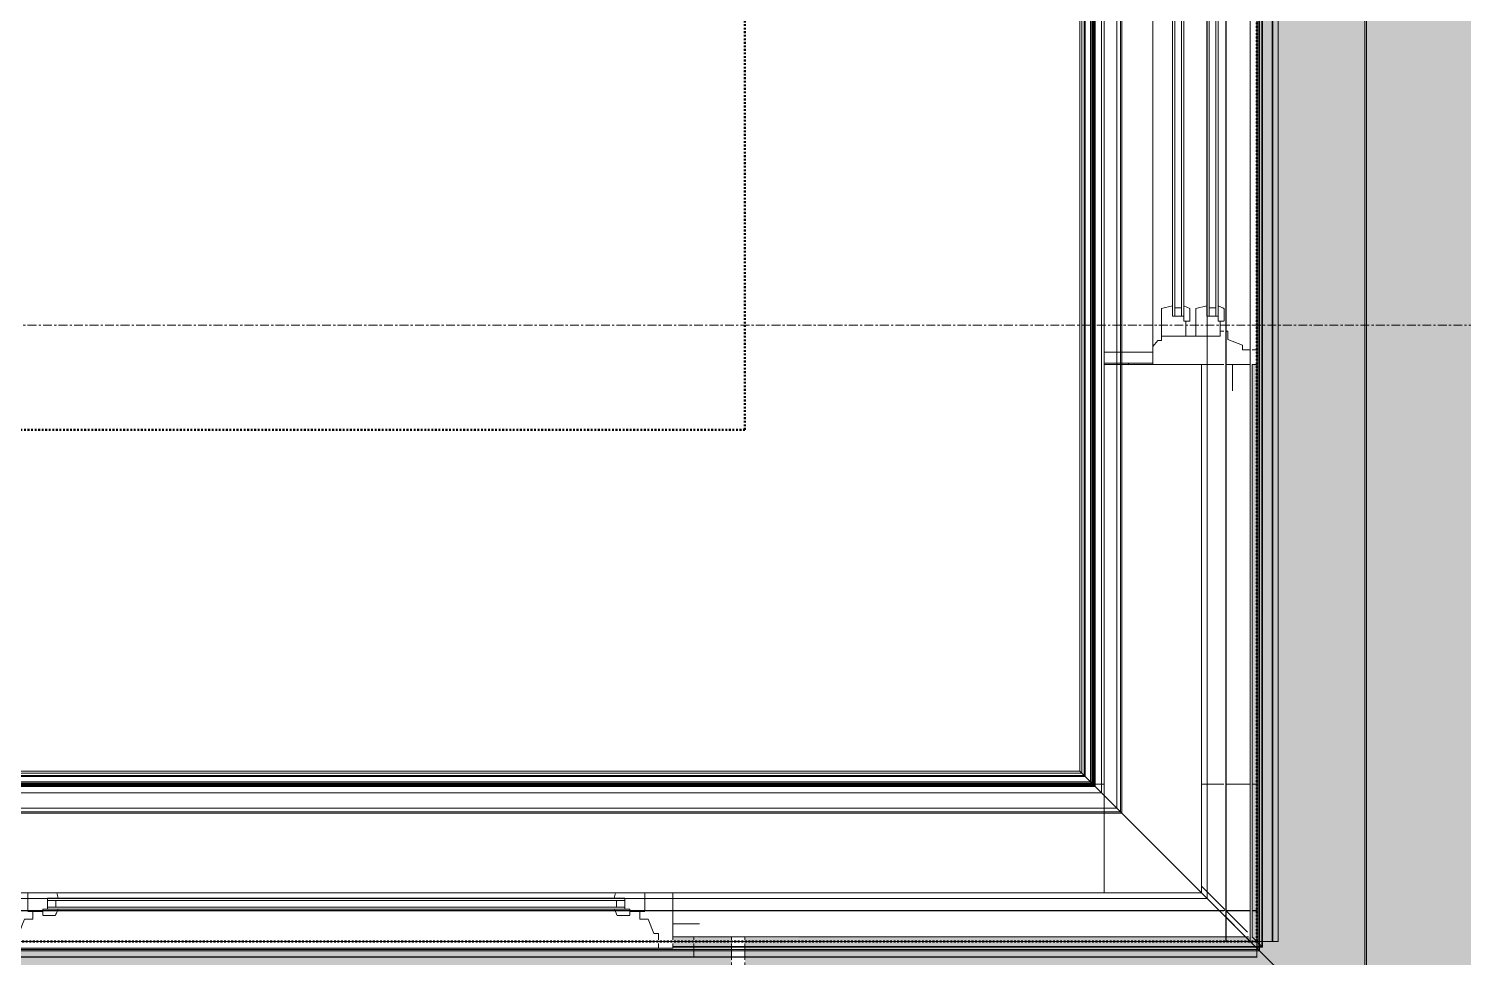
# Model space of a CAD drawing. Header units: inches. Extents: x -4218 to -1830, y 9757 to 12359.
# Drawn here: x -2136.9 to -2055.9, y 11246.5 to 11298.9 of the extents above; entities that cross this region are included whole.
import ezdxf

# ---------------------------------------------------------------- set-up
doc = ezdxf.new("R2010")
doc.units = ezdxf.units.IN
doc.header["$MEASUREMENT"] = 0
doc.linetypes.add('Dash 1_16_', pattern=[0.125, 0.0625, -0.0625])
doc.linetypes.add('Grid Line 1_2_', pattern=[0.875, 0.5, -0.125, 0.125, -0.125])
for name, color, linetype, lineweight in [('A-CLNG-1', 13, 'Continuous', 9), ('A-FLOR-1', 192, 'Continuous', 9), ('A-FLOR-3', 50, 'Continuous', 13), ('A-FLOR-PATT-1', 9, 'Continuous', 9), ('A-GLAZ-1', 151, 'Continuous', 9), ('A-GLAZ-2', 151, 'Continuous', 20), ('A-GLAZ-CURT', 52, 'Continuous', 9), ('A-ROOF-1', 253, 'Dash 1_16_', 9), ('A-ROOF-4', 10, 'Dash 1_16_', 9), ('A-WALL-1', 113, 'Continuous', 9), ('C-PROP-LINE-1', 91, 'Dash 1_16_', 50), ('S-GRID-1', 1, 'Grid Line 1_2_', 9)]:
    doc.layers.add(name, color=color, linetype=linetype, lineweight=lineweight)

# ---------------------------------------------------------------- blocks, each defined once
blk = doc.blocks.new('Basic Wall _ EXT - FIBER CEMENT - LARGE - 1hr - ___-2505163-BACKGROUND - ROOF PLAN')
at = {"layer": 'A-WALL-1'}
for p, q in [((-2067.256, 12118.589), (-2067.256, 11247.389)), ((-2067.256, 11247.389), (-2067.256, 12118.589)), ((-2067.225, 11247.389), (-2067.225, 12118.589)), ((-2067.225, 11247.389), (-2067.225, 12118.589)), ((-2069.299, 11279.978), (-2069.299, 11249.139)), ((-2069.299, 11249.139), (-2069.299, 11279.978)), ((-2069.267, 11256.264), (-2069.267, 11279.978)), ((-2069.267, 11256.264), (-2069.267, 11279.978)), ((-2069.267, 11249.139), (-2069.267, 11256.264)), ((-2069.267, 11249.139), (-2069.267, 11256.264)), ((-2069.267, 11249.108), (-2068.416, 11248.257)), ((-2068.416, 11248.257), (-2069.267, 11249.108)), ((-2068.413, 11248.254), (-2068.254, 11248.095)), ((-2068.254, 11248.095), (-2068.413, 11248.254)), ((-2068.254, 11248.095), (-2068.201, 11248.042)), ((-2068.201, 11248.042), (-2068.254, 11248.095)), ((-2068.201, 11248.042), (-2068.142, 11247.982)), ((-2068.142, 11247.982), (-2068.201, 11248.042)), ((-2068.142, 11247.982), (-2068.079, 11247.919)), ((-2068.079, 11247.919), (-2068.142, 11247.982)), ((-2067.804, 11247.644), (-2067.549, 11247.389)), ((-2067.549, 11247.389), (-2067.804, 11247.644)), ((-2067.549, 11247.389), (-2067.395, 11247.235)), ((-2067.395, 11247.235), (-2067.549, 11247.389)), ((-2067.395, 11247.235), (-2067.256, 11247.097)), ((-2067.225, 11247.065), (-2067.395, 11247.235)), ((-2067.256, 11247.389), (-2067.256, 11247.097)), ((-2067.256, 11247.097), (-2067.256, 11247.389)), ((-2067.225, 11247.065), (-2067.225, 11247.389)), ((-2067.225, 11247.065), (-2067.225, 11247.389))]:
    blk.add_line(p, q, dxfattribs=at)
blk = doc.blocks.new('Basic Wall _ EXT - FIBER CEMENT - LARGE - 1hr - ___-2162456-BACKGROUND - ROOF PLAN')
at = {"layer": 'A-WALL-1'}
for p, q in [((-2066.681, 11247.389), (-2066.681, 12118.589)), ((-2066.674, 11247.389), (-2066.674, 12118.589)), ((-2066.674, 11247.389), (-2066.674, 12118.589)), ((-2066.657, 11247.389), (-2066.657, 12118.589)), ((-2066.642, 11247.389), (-2066.642, 12118.589)), ((-2066.642, 11247.389), (-2066.642, 12118.589)), ((-2066.339, 12118.589), (-2066.339, 11247.389)), ((-2069.299, 11249.139), (-2069.299, 12116.839)), ((-2069.267, 11249.139), (-2069.267, 12116.839)), ((-2069.299, 12109.714), (-2069.299, 11256.264)), ((-2069.267, 11256.264), (-2069.267, 12109.714)), ((-2069.299, 11256.264), (-2069.299, 11249.139)), ((-2069.267, 11249.139), (-2069.267, 11256.264)), ((-2069.299, 11249.108), (-2069.299, 11248.795)), ((-2069.299, 11248.795), (-2069.299, 11249.108)), ((-2069.299, 11248.764), (-2069.299, 11247.72)), ((-2069.299, 11247.72), (-2069.299, 11248.764)), ((-2069.267, 11248.764), (-2069.267, 11249.108)), ((-2069.267, 11248.764), (-2069.267, 11249.108)), ((-2069.267, 11247.72), (-2069.267, 11248.733)), ((-2069.267, 11247.72), (-2069.267, 11248.733)), ((-2069.299, 11247.72), (-2069.299, 11247.667)), ((-2069.299, 11247.667), (-2069.299, 11247.72)), ((-2069.299, 11247.667), (-2069.299, 11247.607)), ((-2069.299, 11247.607), (-2069.299, 11247.667)), ((-2069.299, 11247.607), (-2069.299, 11247.544)), ((-2069.299, 11247.544), (-2069.299, 11247.607)), ((-2069.299, 11247.544), (-2069.299, 11247.482)), ((-2069.299, 11247.482), (-2069.299, 11247.544)), ((-2069.299, 11247.482), (-2069.299, 11247.425)), ((-2069.299, 11247.425), (-2069.299, 11247.482)), ((-2069.267, 11247.389), (-2069.299, 11247.389)), ((-2069.267, 11247.667), (-2069.267, 11247.72)), ((-2069.267, 11247.667), (-2069.267, 11247.72)), ((-2069.267, 11247.607), (-2069.267, 11247.667)), ((-2069.267, 11247.607), (-2069.267, 11247.667)), ((-2069.267, 11247.544), (-2069.267, 11247.607)), ((-2069.267, 11247.544), (-2069.267, 11247.607)), ((-2069.267, 11247.482), (-2069.267, 11247.544)), ((-2069.267, 11247.482), (-2069.267, 11247.544)), ((-2069.267, 11247.425), (-2069.267, 11247.482)), ((-2069.267, 11247.425), (-2069.267, 11247.482)), ((-2069.267, 11247.389), (-2067.924, 11247.389)), ((-2067.924, 11247.389), (-2069.267, 11247.389)), ((-2067.804, 11247.389), (-2067.549, 11247.389)), ((-2067.549, 11247.389), (-2067.804, 11247.389)), ((-2067.549, 11247.389), (-2067.395, 11247.389)), ((-2067.395, 11247.389), (-2067.549, 11247.389)), ((-2067.395, 11247.389), (-2066.674, 11247.389)), ((-2066.642, 11247.389), (-2067.395, 11247.389)), ((-2066.657, 11247.389), (-2066.681, 11247.389)), ((-2066.642, 11247.389), (-2066.385, 11247.389)), ((-2066.505, 11247.389), (-2066.642, 11247.389)), ((-2066.642, 11247.389), (-2066.529, 11247.389)), ((-2066.361, 11247.389), (-2066.642, 11247.389)), ((-2066.529, 11247.389), (-2066.397, 11247.389)), ((-2066.493, 11247.389), (-2066.505, 11247.389)), ((-2066.478, 11247.389), (-2066.493, 11247.389)), ((-2066.462, 11247.389), (-2066.478, 11247.389)), ((-2066.417, 11247.389), (-2066.462, 11247.389)), ((-2066.393, 11247.389), (-2066.417, 11247.389)), ((-2066.397, 11247.389), (-2066.373, 11247.389)), ((-2066.382, 11247.389), (-2066.393, 11247.389)), ((-2066.385, 11247.389), (-2066.372, 11247.389)), ((-2066.372, 11247.389), (-2066.382, 11247.389)), ((-2066.373, 11247.389), (-2066.345, 11247.389)), ((-2066.348, 11247.389), (-2066.361, 11247.389)), ((-2066.341, 11247.389), (-2066.348, 11247.389)), ((-2066.345, 11247.389), (-2066.34, 11247.389)), ((-2066.34, 11247.389), (-2066.341, 11247.389))]:
    blk.add_line(p, q, dxfattribs=at)
blk = doc.blocks.new('Basic Wall _ EXT - FIBER CEMENT - SMALL - 1hr - ___-2145930-BACKGROUND - ROOF PLAN')
at = {"layer": 'A-WALL-1'}
for p, q in [((-2061.439, 12125.075), (-2061.439, 11240.904)), ((-2061.439, 11240.904), (-2061.439, 12125.075)), ((-2061.36, 11240.825), (-2061.36, 12125.153)), ((-2061.36, 11240.825), (-2061.36, 12125.153)), ((-2067.92, 11247.389), (-2067.92, 12118.589)), ((-2067.92, 11247.389), (-2067.92, 12118.589)), ((-2067.92, 11247.389), (-2067.92, 12118.589)), ((-2067.462, 11246.927), (-2067.462, 12119.051)), ((-2067.395, 11246.86), (-2067.395, 12119.118)), ((-2070.347, 11249.813), (-2070.347, 12116.166)), ((-2075.17, 11254.635), (-2075.17, 12111.344)), ((-2075.17, 11254.635), (-2075.17, 12111.344)), ((-2075.452, 12111.061), (-2075.452, 11254.918)), ((-2075.452, 11254.918), (-2075.452, 12111.061)), ((-2075.248, 11254.714), (-2075.248, 12111.265)), ((-2075.248, 11254.714), (-2075.248, 12111.265)), ((-2076.829, 11256.294), (-2076.829, 12109.685)), ((-2076.801, 11256.266), (-2076.801, 12109.712)), ((-2076.796, 11256.261), (-2076.796, 12109.718)), ((-2076.795, 12109.707), (-2076.795, 11256.271)), ((-2076.793, 11256.259), (-2076.793, 12109.72)), ((-2076.732, 11256.197), (-2076.732, 12109.782)), ((-2076.721, 11256.186), (-2076.721, 12109.793)), ((-2076.674, 11256.14), (-2076.674, 12109.839)), ((-2076.322, 12110.191), (-2076.322, 11255.787)), ((-2076.322, 11255.787), (-2076.322, 12110.191)), ((-2070.347, 11256.264), (-2070.347, 12109.714)), ((-2077.533, 11256.998), (-2077.533, 12108.98)), ((-2077.423, 11256.889), (-2077.423, 12109.09)), ((-2077.296, 11256.762), (-2077.296, 12109.217)), ((-2077.229, 11256.695), (-2077.229, 12109.284)), ((-2076.942, 12109.571), (-2076.942, 11256.408)), ((-2076.863, 11256.329), (-2076.863, 12109.65)), ((-2077.061, 11256.526), (-2077.533, 11256.998)), ((-2077.533, 11256.998), (-2077.423, 11256.889)), ((-2077.301, 11256.767), (-2077.423, 11256.889)), ((-2077.423, 11256.889), (-2077.061, 11256.526)), ((-2077.423, 11256.889), (-2077.343, 11256.808)), ((-2077.262, 11256.727), (-2077.301, 11256.767)), ((-2077.061, 11256.526), (-2077.296, 11256.762)), ((-2077.296, 11256.762), (-2077.229, 11256.695)), ((-2077.229, 11256.695), (-2077.061, 11256.526)), ((-2077.061, 11256.526), (-2077.135, 11256.601)), ((-2076.958, 11256.423), (-2076.913, 11256.378)), ((-2076.913, 11256.378), (-2076.958, 11256.423)), ((-2076.913, 11256.378), (-2076.958, 11256.423)), ((-2076.958, 11256.423), (-2076.913, 11256.378)), ((-2076.829, 11256.294), (-2076.863, 11256.329)), ((-2076.843, 11256.309), (-2076.817, 11256.282)), ((-2076.817, 11256.282), (-2076.8, 11256.266)), ((-2061.36, 11240.825), (-2076.801, 11256.266)), ((-2076.8, 11256.266), (-2076.795, 11256.26)), ((-2076.749, 11256.214), (-2076.796, 11256.262)), ((-2076.732, 11256.197), (-2076.796, 11256.261)), ((-2076.796, 11256.261), (-2076.732, 11256.197)), ((-2076.793, 11256.259), (-2061.439, 11240.904)), ((-2075.17, 11254.635), (-2076.732, 11256.197)), ((-2076.721, 11256.186), (-2076.674, 11256.14)), ((-2076.624, 11256.089), (-2076.688, 11256.154)), ((-2076.674, 11256.14), (-2075.248, 11254.714)), ((-2076.668, 11256.134), (-2076.624, 11256.089)), ((-2070.347, 11249.816), (-2070.347, 11256.264)), ((-2069.522, 11248.987), (-2069.462, 11248.928)), ((-2068.254, 11247.72), (-2069.358, 11248.824)), ((-2069.319, 11248.785), (-2069.307, 11248.773)), ((-2069.307, 11248.773), (-2068.203, 11247.668)), ((-2067.91, 11247.376), (-2067.959, 11247.425)), ((-2067.873, 11247.338), (-2067.91, 11247.376)), ((-2067.849, 11247.315), (-2067.873, 11247.338)), ((-2067.841, 11247.307), (-2067.849, 11247.315)), ((-2067.837, 11247.302), (-2067.841, 11247.307)), ((-2067.824, 11247.29), (-2067.837, 11247.302)), ((-2067.804, 11247.269), (-2067.824, 11247.29)), ((-2067.804, 11247.269), (-2067.462, 11246.927)), ((-2067.395, 11246.86), (-2067.804, 11247.269)), ((-2067.462, 11246.927), (-2067.395, 11246.86))]:
    blk.add_line(p, q, dxfattribs=at)
at = {"layer": 'A-WALL-1', "flags": 128}
for points in [[(-2077.135, 11256.601), (-2077.176, 11256.642), (-2077.219, 11256.685), (-2077.262, 11256.727)], [(-2077.021, 11256.486), (-2077.025, 11256.491), (-2077.039, 11256.504), (-2077.061, 11256.526)], [(-2076.801, 11256.266), (-2076.859, 11256.325), (-2076.913, 11256.378), (-2076.958, 11256.423), (-2076.992, 11256.458), (-2077.013, 11256.479), (-2077.021, 11256.486)], [(-2076.994, 11256.46), (-2076.966, 11256.431), (-2076.948, 11256.414), (-2076.942, 11256.408)], [(-2076.942, 11256.408), (-2076.937, 11256.403), (-2076.923, 11256.388), (-2076.899, 11256.365), (-2076.869, 11256.335), (-2076.833, 11256.299), (-2076.793, 11256.259)], [(-2076.874, 11256.339), (-2076.878, 11256.343), (-2076.89, 11256.356), (-2076.91, 11256.376)], [(-2076.8, 11256.266), (-2076.84, 11256.306), (-2076.865, 11256.331), (-2076.874, 11256.339)], [(-2076.795, 11256.26), (-2076.789, 11256.255), (-2076.772, 11256.238), (-2076.745, 11256.21), (-2076.709, 11256.175), (-2076.668, 11256.134)], [(-2069.358, 11248.824), (-2069.407, 11248.873), (-2069.463, 11248.929), (-2069.522, 11248.987)], [(-2067.959, 11247.425), (-2068.016, 11247.482), (-2068.079, 11247.544), (-2068.142, 11247.607), (-2068.201, 11247.667), (-2068.254, 11247.72)], [(-2068.203, 11247.668), (-2068.167, 11247.632), (-2068.126, 11247.591), (-2068.083, 11247.548), (-2068.04, 11247.506), (-2068.001, 11247.466), (-2067.967, 11247.433)], [(-2067.967, 11247.433), (-2067.941, 11247.407), (-2067.925, 11247.391), (-2067.92, 11247.385)], [(-2067.92, 11247.385), (-2067.914, 11247.38), (-2067.898, 11247.363), (-2067.871, 11247.336)]]:
    blk.add_lwpolyline(points, dxfattribs=at)
blk = doc.blocks.new('Basic Wall _ EXT - FIBER CEMENT - LARGE - ___-2505164-BACKGROUND - ROOF PLAN')
at = {"layer": 'A-WALL-1'}
for p, q in [((-2069.674, 11249.139), (-2100.512, 11249.139)), ((-2100.512, 11249.139), (-2069.674, 11249.139)), ((-2100.512, 11249.108), (-2069.642, 11249.108)), ((-2100.512, 11249.108), (-2069.642, 11249.108)), ((-2069.522, 11249.139), (-2069.636, 11249.139)), ((-2069.636, 11249.139), (-2069.522, 11249.139)), ((-2069.605, 11249.108), (-2069.522, 11249.108)), ((-2069.605, 11249.108), (-2069.522, 11249.108)), ((-2069.463, 11249.139), (-2069.522, 11249.139)), ((-2069.522, 11249.139), (-2069.463, 11249.139)), ((-2069.522, 11249.108), (-2069.463, 11249.108)), ((-2069.522, 11249.108), (-2069.463, 11249.108)), ((-2069.407, 11249.139), (-2069.463, 11249.139)), ((-2069.463, 11249.139), (-2069.407, 11249.139)), ((-2069.463, 11249.108), (-2069.407, 11249.108)), ((-2069.463, 11249.108), (-2069.407, 11249.108)), ((-2069.358, 11249.139), (-2069.405, 11249.139)), ((-2069.405, 11249.139), (-2069.358, 11249.139)), ((-2069.299, 11249.139), (-2069.32, 11249.139)), ((-2069.32, 11249.139), (-2069.299, 11249.139)), ((-2069.267, 11249.108), (-2068.416, 11248.257)), ((-2068.416, 11248.257), (-2069.267, 11249.108)), ((-2068.413, 11248.254), (-2068.254, 11248.095)), ((-2068.254, 11248.095), (-2068.413, 11248.254)), ((-2068.254, 11248.095), (-2068.201, 11248.042)), ((-2068.201, 11248.042), (-2068.254, 11248.095)), ((-2068.201, 11248.042), (-2068.142, 11247.982)), ((-2068.142, 11247.982), (-2068.201, 11248.042)), ((-2068.142, 11247.982), (-2068.079, 11247.919)), ((-2068.079, 11247.919), (-2068.142, 11247.982)), ((-2067.549, 11247.097), (-2100.512, 11247.097)), ((-2100.512, 11247.097), (-2067.549, 11247.097)), ((-2100.512, 11247.065), (-2067.549, 11247.065)), ((-2100.512, 11247.065), (-2067.549, 11247.065)), ((-2067.804, 11247.644), (-2067.549, 11247.389)), ((-2067.549, 11247.389), (-2067.804, 11247.644)), ((-2067.549, 11247.389), (-2067.395, 11247.235)), ((-2067.395, 11247.235), (-2067.549, 11247.389)), ((-2067.395, 11247.097), (-2067.549, 11247.097)), ((-2067.549, 11247.097), (-2067.395, 11247.097)), ((-2067.549, 11247.065), (-2067.395, 11247.065)), ((-2067.549, 11247.065), (-2067.395, 11247.065)), ((-2067.395, 11247.235), (-2067.225, 11247.065)), ((-2067.256, 11247.097), (-2067.395, 11247.235)), ((-2067.256, 11247.097), (-2067.395, 11247.097)), ((-2067.395, 11247.097), (-2067.256, 11247.097)), ((-2067.395, 11247.065), (-2067.225, 11247.065)), ((-2067.395, 11247.065), (-2067.225, 11247.065))]:
    blk.add_line(p, q, dxfattribs=at)
blk = doc.blocks.new('Basic Wall _ EXT - FIBER CEMENT - LARGE - ___-2162457-BACKGROUND - ROOF PLAN')
at = {"layer": 'A-WALL-1'}
for p, q in [((-2069.674, 11249.139), (-2217.734, 11249.139)), ((-2217.734, 11249.139), (-2069.674, 11249.139)), ((-2217.734, 11249.108), (-2069.642, 11249.108)), ((-2217.734, 11249.108), (-2069.642, 11249.108)), ((-2069.522, 11249.139), (-2069.636, 11249.139)), ((-2069.636, 11249.139), (-2069.522, 11249.139)), ((-2069.605, 11249.108), (-2069.522, 11249.108)), ((-2069.605, 11249.108), (-2069.522, 11249.108)), ((-2069.463, 11249.139), (-2069.522, 11249.139)), ((-2069.522, 11249.139), (-2069.463, 11249.139)), ((-2069.522, 11249.108), (-2069.463, 11249.108)), ((-2069.522, 11249.108), (-2069.463, 11249.108)), ((-2069.407, 11249.139), (-2069.463, 11249.139)), ((-2069.463, 11249.139), (-2069.407, 11249.139)), ((-2069.463, 11249.108), (-2069.407, 11249.108)), ((-2069.463, 11249.108), (-2069.407, 11249.108)), ((-2069.358, 11249.139), (-2069.405, 11249.139)), ((-2069.405, 11249.139), (-2069.358, 11249.139)), ((-2069.32, 11249.139), (-2068.254, 11249.139)), ((-2069.32, 11249.108), (-2068.254, 11249.108)), ((-2068.254, 11249.139), (-2069.267, 11249.139)), ((-2069.267, 11249.108), (-2068.254, 11249.108)), ((-2068.205, 11249.139), (-2068.254, 11249.139)), ((-2068.254, 11249.139), (-2068.205, 11249.139)), ((-2068.254, 11249.108), (-2068.201, 11249.108)), ((-2068.254, 11249.108), (-2068.201, 11249.108)), ((-2068.142, 11249.139), (-2068.201, 11249.139)), ((-2068.201, 11249.139), (-2068.142, 11249.139)), ((-2068.2, 11249.108), (-2068.142, 11249.108)), ((-2068.2, 11249.108), (-2068.142, 11249.108)), ((-2068.079, 11249.139), (-2068.142, 11249.139)), ((-2068.142, 11249.139), (-2068.079, 11249.139)), ((-2068.142, 11249.108), (-2068.079, 11249.108)), ((-2068.142, 11249.108), (-2068.079, 11249.108)), ((-2068.016, 11249.139), (-2068.079, 11249.139)), ((-2068.079, 11249.139), (-2068.016, 11249.139)), ((-2068.079, 11249.108), (-2068.016, 11249.108)), ((-2068.079, 11249.108), (-2068.016, 11249.108)), ((-2067.959, 11249.139), (-2068.016, 11249.139)), ((-2068.016, 11249.139), (-2067.959, 11249.139)), ((-2068.016, 11249.108), (-2067.959, 11249.108)), ((-2068.016, 11249.108), (-2067.959, 11249.108)), ((-2067.784, 11249.108), (-2067.549, 11249.108)), ((-2067.784, 11249.108), (-2067.549, 11249.108)), ((-2067.549, 11249.139), (-2067.783, 11249.139)), ((-2067.783, 11249.139), (-2067.549, 11249.139)), ((-2067.549, 11249.139), (-2067.549, 11249.108)), ((-2067.549, 11249.108), (-2067.549, 11248.771)), ((-2067.549, 11247.389), (-2067.549, 11249.108)), ((-2067.549, 11248.771), (-2067.549, 11247.389)), ((-2067.549, 11247.389), (-2067.549, 11246.86)), ((-2067.549, 11246.86), (-2067.549, 11247.389)), ((-2220.61, 11246.522), (-2067.549, 11246.522)), ((-2220.61, 11246.514), (-2067.549, 11246.514)), ((-2220.61, 11246.514), (-2067.549, 11246.514)), ((-2220.61, 11246.498), (-2067.549, 11246.498)), ((-2067.549, 11246.86), (-2067.549, 11246.483)), ((-2067.549, 11246.514), (-2067.549, 11246.86)), ((-2067.549, 11246.522), (-2067.549, 11246.498))]:
    blk.add_line(p, q, dxfattribs=at)
blk = doc.blocks.new('Basic Wall _ EXT - FIBER CEMENT - SMALL - ___-2145931-BACKGROUND - ROOF PLAN')
at = {"layer": 'A-WALL-1'}
for p, q in [((-3411.033, 11256.998), (-2077.533, 11256.998)), ((-3410.923, 11256.889), (-2077.423, 11256.889)), ((-3410.796, 11256.762), (-2077.296, 11256.762)), ((-2077.423, 11256.889), (-2077.533, 11256.998)), ((-2077.533, 11256.998), (-2077.061, 11256.526)), ((-2077.343, 11256.808), (-2077.423, 11256.889)), ((-2077.061, 11256.526), (-2077.423, 11256.889)), ((-2077.423, 11256.889), (-2077.301, 11256.767)), ((-2077.229, 11256.695), (-2077.296, 11256.762)), ((-2077.296, 11256.762), (-2077.061, 11256.526)), ((-3410.729, 11256.695), (-2077.229, 11256.695)), ((-2076.942, 11256.408), (-3410.442, 11256.408)), ((-3410.363, 11256.329), (-2076.863, 11256.329)), ((-3410.329, 11256.294), (-2076.829, 11256.294)), ((-3410.301, 11256.266), (-2076.801, 11256.266)), ((-3410.296, 11256.261), (-2076.796, 11256.261)), ((-2076.802, 11256.26), (-3410.295, 11256.26)), ((-3410.293, 11256.259), (-2076.793, 11256.259)), ((-3410.232, 11256.197), (-2076.732, 11256.197)), ((-3410.221, 11256.186), (-2076.721, 11256.186)), ((-3410.174, 11256.14), (-2076.674, 11256.14)), ((-2077.061, 11256.526), (-2077.229, 11256.695)), ((-2077.135, 11256.601), (-2077.061, 11256.526)), ((-2076.958, 11256.423), (-2076.913, 11256.378)), ((-2076.913, 11256.378), (-2076.958, 11256.423)), ((-2076.913, 11256.378), (-2076.958, 11256.423)), ((-2076.958, 11256.423), (-2076.913, 11256.378)), ((-2076.91, 11256.376), (-2076.89, 11256.356)), ((-2076.863, 11256.329), (-2076.829, 11256.294)), ((-2076.801, 11256.266), (-2061.36, 11240.825)), ((-2076.795, 11256.26), (-2076.8, 11256.266)), ((-2076.796, 11256.262), (-2076.749, 11256.214)), ((-2076.732, 11256.197), (-2076.796, 11256.261)), ((-2076.796, 11256.261), (-2076.732, 11256.197)), ((-2061.439, 11240.904), (-2076.793, 11256.259)), ((-2076.732, 11256.197), (-2075.17, 11254.635)), ((-2076.674, 11256.14), (-2076.721, 11256.186)), ((-2076.688, 11256.154), (-2076.624, 11256.089)), ((-2075.248, 11254.714), (-2076.674, 11256.14)), ((-2076.624, 11256.089), (-2076.668, 11256.134)), ((-2076.322, 11255.787), (-3409.822, 11255.787)), ((-3409.822, 11255.787), (-2076.322, 11255.787)), ((-2075.452, 11254.918), (-3408.952, 11254.918)), ((-3408.952, 11254.918), (-2075.452, 11254.918)), ((-3408.748, 11254.714), (-2075.248, 11254.714)), ((-3408.748, 11254.714), (-2075.248, 11254.714)), ((-3408.67, 11254.635), (-2075.17, 11254.635)), ((-3408.67, 11254.635), (-2075.17, 11254.635)), ((-3403.847, 11249.813), (-2070.347, 11249.813)), ((-3403.844, 11249.813), (-2070.347, 11249.813)), ((-2069.462, 11248.928), (-2069.522, 11248.987)), ((-2069.358, 11248.824), (-2068.254, 11247.72)), ((-2069.307, 11248.773), (-2069.319, 11248.785)), ((-2068.203, 11247.668), (-2069.307, 11248.773)), ((-3401.42, 11247.385), (-2067.92, 11247.385)), ((-3401.42, 11247.385), (-2067.92, 11247.385)), ((-3401.42, 11247.385), (-2067.92, 11247.385)), ((-2068.254, 11247.72), (-2068.201, 11247.667)), ((-2067.914, 11247.38), (-2067.92, 11247.385)), ((-2067.804, 11247.269), (-2067.395, 11246.86)), ((-2067.462, 11246.927), (-2067.804, 11247.269)), ((-3400.962, 11246.927), (-2067.462, 11246.927)), ((-3400.895, 11246.86), (-2067.395, 11246.86)), ((-2067.395, 11246.86), (-2067.462, 11246.927))]:
    blk.add_line(p, q, dxfattribs=at)
at = {"layer": 'A-WALL-1', "flags": 128}
for points in [[(-2077.301, 11256.767), (-2077.262, 11256.727), (-2077.219, 11256.685)], [(-2077.219, 11256.685), (-2077.176, 11256.642), (-2077.135, 11256.601)], [(-2077.061, 11256.526), (-2077.039, 11256.504), (-2077.025, 11256.491), (-2077.021, 11256.486)], [(-2077.021, 11256.486), (-2077.013, 11256.479), (-2076.992, 11256.458), (-2076.958, 11256.423), (-2076.913, 11256.378), (-2076.859, 11256.325), (-2076.801, 11256.266)], [(-2076.942, 11256.408), (-2076.948, 11256.414), (-2076.966, 11256.431), (-2076.994, 11256.46)], [(-2076.793, 11256.259), (-2076.833, 11256.299), (-2076.869, 11256.335), (-2076.899, 11256.365), (-2076.923, 11256.388), (-2076.937, 11256.403), (-2076.942, 11256.408)], [(-2076.89, 11256.356), (-2076.878, 11256.343), (-2076.874, 11256.339)], [(-2076.874, 11256.339), (-2076.865, 11256.331), (-2076.84, 11256.306), (-2076.8, 11256.266)], [(-2076.8, 11256.266), (-2076.817, 11256.282), (-2076.843, 11256.309)], [(-2076.668, 11256.134), (-2076.709, 11256.175), (-2076.745, 11256.21), (-2076.772, 11256.238), (-2076.789, 11256.255), (-2076.795, 11256.26)], [(-2069.522, 11248.987), (-2069.463, 11248.929), (-2069.407, 11248.873), (-2069.358, 11248.824)], [(-2068.001, 11247.466), (-2068.04, 11247.506), (-2068.083, 11247.548), (-2068.126, 11247.591), (-2068.167, 11247.632), (-2068.203, 11247.668)], [(-2068.201, 11247.667), (-2068.142, 11247.607), (-2068.079, 11247.544), (-2068.016, 11247.482), (-2067.959, 11247.425), (-2067.91, 11247.376), (-2067.873, 11247.338), (-2067.849, 11247.315), (-2067.841, 11247.307)], [(-2067.941, 11247.407), (-2067.967, 11247.433), (-2068.001, 11247.466)], [(-2067.92, 11247.385), (-2067.925, 11247.391), (-2067.941, 11247.407)], [(-2067.871, 11247.336), (-2067.898, 11247.363), (-2067.914, 11247.38)], [(-2067.841, 11247.307), (-2067.837, 11247.302), (-2067.824, 11247.29), (-2067.804, 11247.269)]]:
    blk.add_lwpolyline(points, dxfattribs=at)
blk = doc.blocks.new('Window-Double_Hung-Andersen-400_Series-Tilt_Wash - DOUBLE HUNG - COTTAGE - 3RD FLOOR-V32-BACKGROUND - ROOF PLAN')
at = {"layer": 'A-GLAZ-1'}
for p, q in [((-16.293, 2.5), (-15.699, 2.5)), ((-15.824, 2.5), (-15.824, 2.125)), ((-15.699, 2.625), (15.699, 2.625)), ((-15.699, 2.5), (15.699, 2.5)), ((16.293, 2.5), (15.699, 2.5)), ((15.824, 2.5), (15.824, 2.125)), ((-16.293, 2.125), (-15.699, 2.125)), ((-15.699, 2.125), (15.699, 2.125)), ((-15.699, 2), (15.699, 2)), ((16.293, 2.125), (15.699, 2.125))]:
    blk.add_line(p, q, dxfattribs=at)
at = {"layer": 'A-GLAZ-2'}
for p, q in [((19.012, 4.812), (-19.012, 4.812)), ((-19.012, 4.812), (-19.012, 4.558)), ((-19.012, 4.345), (-19.012, 4.284)), ((-19.012, 4.283), (-19.012, 4.221)), ((-19.012, 4.22), (-19.012, 4.161)), ((-19.012, 4.16), (-19.012, 4.108)), ((-19.012, 4.107), (-19.012, 2.955)), ((-18.199, 4.812), (-18.199, 4.558)), ((-18.199, 4.345), (-18.199, 4.284)), ((-18.199, 4.283), (-18.199, 4.221)), ((-18.199, 4.22), (-18.199, 4.161)), ((-18.199, 4.16), (-18.199, 4.108)), ((-18.199, 4.107), (-18.199, 4)), ((18.199, 4.812), (18.199, 4.558)), ((18.199, 4.402), (18.199, 4.348)), ((18.199, 4.345), (18.199, 4.286)), ((18.199, 4.22), (18.199, 4.163)), ((18.199, 4.16), (18.199, 4.11)), ((18.199, 4.107), (18.199, 4)), ((19.012, 4.558), (19.012, 4.812)), ((19.012, 4.348), (19.012, 4.402)), ((19.012, 4.286), (19.012, 4.345)), ((19.012, 4.163), (19.012, 4.22)), ((19.012, 4.11), (19.012, 4.16)), ((19.012, 2.956), (19.012, 4.107)), ((-19.012, 3.437), (-20.512, 3.437)), ((-18.199, 4), (-17.925, 4)), ((-17.925, 4), (-17.605, 3.187)), ((17.925, 4), (17.605, 3.187)), ((18.199, 4), (17.925, 4)), ((19.012, 3.437), (20.512, 3.437)), ((-19.012, 2.954), (-19.012, 2.9)), ((-19.012, 2.898), (-19.012, 2.841)), ((-19.012, 2.84), (-19.012, 2.719)), ((-19.012, 2.687), (-19.012, 2.014)), ((-17.605, 3.187), (-17.137, 3.187)), ((-17.418, 2.75), (-16.574, 2.75)), ((-17.418, 2.687), (-17.418, 2.014)), ((-17.137, 3.187), (-17.137, 2.955)), ((-17.137, 2.954), (-17.137, 2.9)), ((-17.137, 2.898), (-17.137, 2.841)), ((-17.137, 2.84), (-17.137, 2.75)), ((-15.855, 2.969), (-16.574, 2.969)), ((-16.574, 2.9), (-16.574, 2.954)), ((-16.574, 2.841), (-16.574, 2.898)), ((-16.574, 2.719), (-16.574, 2.84)), ((-16.574, 2.625), (-16.574, 2.687)), ((-15.702, 2.625), (-16.574, 2.625)), ((-16.293, 2.625), (-16.293, 2.014)), ((-15.849, 2.954), (-15.825, 2.9)), ((-15.824, 2.898), (-15.799, 2.841)), ((-15.798, 2.84), (-15.744, 2.719)), ((-15.73, 2.687), (-15.702, 2.625)), ((15.73, 2.687), (15.702, 2.625)), ((15.702, 2.625), (16.574, 2.625)), ((15.798, 2.84), (15.744, 2.719)), ((15.824, 2.898), (15.799, 2.843)), ((15.849, 2.954), (15.825, 2.901)), ((15.855, 2.969), (16.574, 2.969)), ((16.293, 2.625), (16.293, 2.014)), ((16.574, 2.901), (16.574, 2.954)), ((16.574, 2.843), (16.574, 2.898)), ((16.574, 2.719), (16.574, 2.84)), ((17.418, 2.75), (16.574, 2.75)), ((16.574, 2.625), (16.574, 2.687)), ((17.137, 3.187), (17.137, 2.956)), ((17.605, 3.187), (17.137, 3.187)), ((17.137, 2.954), (17.137, 2.901)), ((17.137, 2.898), (17.137, 2.843)), ((17.137, 2.84), (17.137, 2.75)), ((17.418, 2.687), (17.418, 2.014)), ((19.012, 2.901), (19.012, 2.954)), ((19.012, 2.843), (19.012, 2.898)), ((19.012, 2.719), (19.012, 2.84)), ((19.012, 2.014), (19.012, 2.687)), ((-19.012, 2.014), (-19.012, 1.687)), ((-17.418, 2.014), (-17.418, 1.687)), ((-15.699, 2), (-16.293, 2)), ((-15.777, 1.687), (-15.699, 2)), ((15.699, 2), (16.293, 2)), ((15.777, 1.687), (15.699, 2)), ((17.418, 2.014), (17.418, 1.687)), ((19.012, 1.687), (19.012, 2.014))]:
    blk.add_line(p, q, dxfattribs=at)
blk = doc.blocks.new('Window-Double_Hung-Andersen-400_Series-Tilt_Wash - DOUBLE HUNG - COTTAGE - 3RD FLOOR-V33-BACKGROUND - ROOF PLAN')
at = {"layer": 'A-GLAZ-1'}
for p, q in [((-15.699, 2.437), (15.699, 2.437)), ((-16.293, 2.312), (-15.699, 2.312)), ((-16.293, 1.937), (-15.699, 1.937)), ((-15.824, 2.312), (-15.824, 1.937)), ((-15.699, 2.312), (15.699, 2.312)), ((-15.699, 1.937), (15.699, 1.937)), ((-15.699, 1.812), (15.699, 1.812)), ((16.293, 2.312), (15.699, 2.312)), ((16.293, 1.937), (15.699, 1.937)), ((15.824, 2.312), (15.824, 1.937)), ((-16.293, 0.375), (-15.699, 0.375)), ((-15.824, 0.375), (-15.824, 0)), ((-15.699, 0.5), (15.699, 0.5)), ((-15.699, 0.375), (15.699, 0.375)), ((16.293, 0.375), (15.699, 0.375)), ((15.824, 0.375), (15.824, 0)), ((-16.293, 0), (-15.699, 0)), ((-15.699, 0), (15.699, 0)), ((-15.699, -0.125), (15.699, -0.125)), ((16.293, 0), (15.699, 0)), ((18.949, -1.25), (-18.949, -1.25)), ((-18.949, -1.25), (-18.949, -2.996)), ((-18.324, -1.25), (-18.324, -2.996)), ((18.324, -1.25), (18.324, -2.996)), ((18.949, -2.996), (18.949, -1.25)), ((-19.012, -2.996), (-19.012, -2.625)), ((-19.012, -2.625), (-18.949, -2.625)), ((-19.012, -3.049), (-19.012, -2.996)), ((-19.012, -3.279), (-19.012, -3.075)), ((-18.949, -2.996), (-18.949, -3.051)), ((-18.949, -3.075), (-18.949, -3.279)), ((-18.324, -2.996), (-18.324, -3.067)), ((-18.324, -3.075), (-18.324, -3.279)), ((18.324, -2.996), (18.324, -3.075)), ((18.324, -3.075), (18.324, -3.279)), ((18.949, -2.625), (19.012, -2.625)), ((18.949, -3.075), (18.949, -2.996)), ((18.949, -3.279), (18.949, -3.075)), ((19.012, -2.625), (19.012, -2.996)), ((19.012, -2.996), (19.012, -3.075)), ((19.012, -3.075), (19.012, -3.279)), ((-19.012, -4), (-19.012, -3.279)), ((-18.949, -3.279), (-18.949, -4)), ((-18.324, -3.279), (-18.324, -4)), ((18.324, -3.317), (18.324, -4)), ((18.949, -4), (18.949, -3.316)), ((19.012, -3.316), (19.012, -4))]:
    blk.add_line(p, q, dxfattribs=at)
at = {"layer": 'A-GLAZ-2'}
for p, q in [((19.012, 4.625), (-19.012, 4.625)), ((-19.012, 4.564), (-19.012, 4.37)), ((-19.012, 4.215), (-19.012, 4.162)), ((-19.012, 4.157), (-19.012, 4.1)), ((-19.012, 4.095), (-19.012, 4.037)), ((-18.199, 4.565), (-18.199, 4.37)), ((-18.199, 4.215), (-18.199, 4.162)), ((-18.199, 4.157), (-18.199, 4.1)), ((-18.199, 4.095), (-18.199, 4.037)), ((18.199, 4.601), (18.199, 4.37)), ((18.199, 4.215), (18.199, 4.16)), ((18.199, 4.157), (18.199, 4.097)), ((18.199, 4.095), (18.199, 4.034)), ((19.012, 4.37), (19.012, 4.602)), ((19.012, 4.159), (19.012, 4.215)), ((19.012, 4.097), (19.012, 4.157)), ((19.012, 4.034), (19.012, 4.095)), ((-19.012, 3.25), (-20.512, 3.25)), ((-19.012, 4.032), (-19.012, 3.977)), ((-19.012, 3.972), (-19.012, 3.924)), ((-19.012, 3.92), (-19.012, 2.911)), ((-18.199, 4.032), (-18.199, 3.977)), ((-18.199, 3.972), (-18.199, 3.924)), ((-18.199, 3.92), (-18.199, 3.812)), ((-18.199, 3.812), (-17.925, 3.812)), ((-17.925, 3.812), (-17.605, 3)), ((17.925, 3.812), (17.605, 3)), ((18.199, 3.812), (17.925, 3.812)), ((18.199, 4.032), (18.199, 3.975)), ((18.199, 3.972), (18.199, 3.922)), ((18.199, 3.92), (18.199, 3.812)), ((19.012, 3.974), (19.012, 4.032)), ((19.012, 3.921), (19.012, 3.972)), ((19.012, 2.919), (19.012, 3.92)), ((19.012, 3.25), (20.512, 3.25)), ((-19.012, 2.711), (-19.012, 2.657)), ((-19.012, 2.652), (-19.012, 1.827)), ((-17.605, 3), (-17.137, 3)), ((-17.418, 2.562), (-16.574, 2.562)), ((-17.418, 2.562), (-17.418, 1.827)), ((-17.137, 2.97), (-17.137, 2.908)), ((-17.137, 2.711), (-17.137, 2.657)), ((-17.137, 2.652), (-17.137, 2.562)), ((-15.855, 2.781), (-16.574, 2.781)), ((-16.574, 2.657), (-16.574, 2.711)), ((-16.574, 2.437), (-16.574, 2.652)), ((-15.702, 2.437), (-16.574, 2.437)), ((-16.293, 2.437), (-16.293, 1.827)), ((-15.824, 2.711), (-15.8, 2.657)), ((-15.798, 2.652), (-15.702, 2.437)), ((15.798, 2.652), (15.702, 2.437)), ((15.702, 2.437), (16.574, 2.437)), ((15.824, 2.711), (15.799, 2.654)), ((15.849, 2.766), (15.825, 2.713)), ((15.855, 2.781), (16.574, 2.781)), ((16.293, 2.437), (16.293, 1.827)), ((16.574, 2.713), (16.574, 2.766)), ((16.574, 2.654), (16.574, 2.711)), ((16.574, 2.437), (16.574, 2.652)), ((17.418, 2.562), (16.574, 2.562)), ((17.137, 3), (17.137, 2.922)), ((17.605, 3), (17.137, 3)), ((17.137, 2.766), (17.137, 2.713)), ((17.137, 2.711), (17.137, 2.654)), ((17.137, 2.652), (17.137, 2.562)), ((17.418, 2.562), (17.418, 1.827)), ((19.012, 2.713), (19.012, 2.766)), ((19.012, 2.654), (19.012, 2.711)), ((19.012, 1.827), (19.012, 2.652)), ((-19.012, 1.827), (-19.012, -1.25)), ((-17.418, 1.827), (-17.418, -0.75)), ((-15.699, 1.812), (-16.293, 1.812)), ((-15.855, 1.187), (-15.699, 1.812)), ((15.699, 1.812), (16.293, 1.812)), ((15.855, 1.187), (15.699, 1.812)), ((17.418, 1.827), (17.418, -0.75)), ((19.012, -1.25), (19.012, 1.827)), ((-17.418, 1.187), (-15.855, 1.187)), ((-15.855, 0.844), (-16.574, 0.844)), ((-16.574, 0.5), (-16.574, 0.844)), ((-15.855, 0.844), (-15.702, 0.5)), ((15.855, 0.844), (15.702, 0.5)), ((17.418, 1.187), (15.855, 1.187)), ((15.855, 0.844), (16.574, 0.844)), ((16.574, 0.5), (16.574, 0.844)), ((-17.418, 0.625), (-16.574, 0.625)), ((-15.702, 0.5), (-16.574, 0.5)), ((-16.293, 0.5), (-16.293, -0.125)), ((15.702, 0.5), (16.574, 0.5)), ((16.293, 0.5), (16.293, -0.125)), ((17.418, 0.625), (16.574, 0.625)), ((-17.668, -0.97), (-17.668, -0.75)), ((-17.668, -0.75), (-15.855, -0.75)), ((-15.699, -0.125), (-16.293, -0.125)), ((-15.855, -0.75), (-15.699, -0.125)), ((15.699, -0.125), (16.293, -0.125)), ((15.855, -0.75), (15.699, -0.125)), ((17.668, -0.75), (15.855, -0.75)), ((17.668, -0.97), (17.668, -0.75)), ((-19.012, -1.25), (19.012, -1.25)), ((-17.668, -0.97), (-18.002, -1.25)), ((17.668, -0.97), (18.002, -1.25))]:
    blk.add_line(p, q, dxfattribs=at)
blk = doc.blocks.new('Horizontal_Siding - Horizontal_Siding-V188-BACKGROUND - ROOF PLAN')
at = {"layer": 'A-GLAZ-CURT'}
for p, q in [((-18.158, -2.25), (-18.158, -1.5)), ((-16.658, -1.5), (-15.806, -1.5)), ((-15.806, -1.5), (-15.727, -1.5)), ((-15.727, -1.5), (-10.442, -1.5)), ((-10.286, -1.5), (-10.148, -1.5)), ((-10.109, -1.5), (-9.771, -1.5)), ((-9.771, -1.5), (-9.566, -1.5)), ((-9.566, -1.5), (-9.362, -1.5)), ((-9.149, -1.5), (-9.088, -1.5)), ((-9.087, -1.5), (-9.025, -1.5)), ((-15.806, -2.25), (-18.158, -2.25)), ((-15.727, -2.25), (-15.806, -2.25)), ((-10.442, -2.25), (-15.727, -2.25)), ((-10.148, -2.25), (-10.286, -2.25)), ((-9.771, -2.25), (-10.109, -2.25)), ((-9.566, -2.25), (-9.771, -2.25)), ((-9.362, -2.25), (-9.566, -2.25)), ((-9.088, -2.25), (-9.149, -2.25)), ((-9.025, -2.25), (-9.087, -2.25))]:
    blk.add_line(p, q, dxfattribs=at)
blk = doc.blocks.new('Family - ___-2835860-BACKGROUND - ROOF PLAN')
at = {"layer": 'C-PROP-LINE-1'}
for q in [(-2067.549, 12118.589), (-3401.424, 11247.389)]:
    blk.add_line((-2067.549, 11247.389), q, dxfattribs=at)
blk = doc.blocks.new('Family - ___-2835903-BACKGROUND - ROOF PLAN')
at = {"layer": 'C-PROP-LINE-1'}
for q in [(-2096.449, 12089.689), (-3400.924, 11276.289)]:
    blk.add_line((-2096.449, 11276.289), q, dxfattribs=at)
blk = doc.blocks.new('Family - ___-2835932-BACKGROUND - ROOF PLAN')
at = {"layer": 'C-PROP-LINE-1'}
for q in [(-2067.549, 12118.589), (-3401.424, 11247.389)]:
    blk.add_line((-2067.549, 11247.389), q, dxfattribs=at)

msp = doc.modelspace()

# ---------------------------------------------------------------- hatches: boundary and pattern name
at = {"layer": 'A-FLOR-PATT-1'}
h = msp.add_hatch(dxfattribs=at)
h.set_pattern_fill('FP_4', color=256, style=0, pattern_type=2)
h.set_pattern_definition([(0, (0, 0), (15.36, 3.84), [1.267, -10.253, 1.267, -10.253, -61.44]), (0, (0, 0), (15.36, 3.84), [-23.04, 1.267, -21.773, 1.267, -10.253, -26.88]), (0, (0, 0), (15.36, 3.84), [-57.6, 1.267, -6.413, 1.267, -17.933]), (120, (5.76, 1.92), (-11.0055376, 11.3821502), [1.267, -10.253, 1.267, -10.253, -61.44]), (120, (5.76, 1.92), (-11.0055376, 11.3821502), [-23.04, 1.267, -21.773, 1.267, -10.253, -26.88]), (120, (5.76, 1.92), (-11.0055376, 11.3821502), [-57.6, 1.267, -6.413, 1.267, -17.933]), (240, (7.68, 9.6), (-4.3544624, -15.2221502), [1.267, -10.253, 1.267, -10.253, -61.44]), (240, (7.68, 9.6), (-4.3544624, -15.2221502), [-23.04, 1.267, -21.773, 1.267, -10.253, -26.88]), (240, (7.68, 9.6), (-4.3544624, -15.2221502), [-57.6, 1.267, -6.413, 1.267, -17.933])])
h.paths.add_polyline_path([(-2099.324, 11109.389), (-2097.199, 11109.389), (-2097.199, 11123.523), (-2098.699, 11123.523), (-2098.693, 11123.57), (-2098.486, 11123.733), (-2097.515, 11123.798), (-2097.515, 11126.248), (-2098.486, 11126.312), (-2098.699, 11126.523), (-2097.199, 11126.523), (-2097.199, 11161.339), (-2098.699, 11161.339), (-2098.693, 11161.387), (-2098.486, 11161.55), (-2097.515, 11161.614), (-2097.515, 11164.064), (-2098.486, 11164.129), (-2098.699, 11164.339), (-2097.199, 11164.339), (-2097.199, 11199.156), (-2098.699, 11199.156), (-2098.693, 11199.203), (-2098.486, 11199.367), (-2097.515, 11199.431), (-2097.515, 11201.881), (-2098.486, 11201.946), (-2098.699, 11202.156), (-2097.199, 11202.156), (-2097.199, 11236.973), (-2098.699, 11236.973), (-2098.693, 11237.02), (-2098.486, 11237.183), (-2097.515, 11237.248), (-2097.515, 11239.698), (-2098.486, 11239.762), (-2098.699, 11239.973), (-2097.199, 11239.973), (-2097.199, 11247.639), (-2099.324, 11247.606), (-2099.324, 11123.523)], flags=0)
h.paths.add_polyline_path([(-2060.941, 11109.389), (-1999.324, 11109.389), (-1999.324, 12088.689), (-2067.799, 12088.689), (-2067.799, 12009.014), (-2067.549, 12009.014), (-2067.549, 11970.99), (-2067.799, 11970.99), (-2067.794, 11970.801), (-2067.549, 11970.801), (-2067.549, 11932.778), (-2067.799, 11932.778), (-2067.78, 11932.401), (-2067.549, 11932.401), (-2067.549, 11894.378), (-2067.799, 11894.378), (-2067.765, 11740.401), (-2067.549, 11740.401), (-2067.549, 11702.378), (-2067.799, 11702.378), (-2067.799, 11663.601), (-2067.549, 11663.601), (-2067.549, 11625.578), (-2067.799, 11625.578), (-2067.799, 11625.201), (-2067.549, 11625.201), (-2067.549, 11587.178), (-2067.799, 11587.178), (-2067.762, 11471.601), (-2067.549, 11471.601), (-2067.549, 11433.578), (-2067.799, 11433.578), (-2067.799, 11356.401), (-2067.549, 11356.401), (-2067.576, 11318.378), (-2067.799, 11318.378), (-2067.799, 11318.001), (-2067.549, 11318.001), (-2067.572, 11279.978), (-2067.799, 11279.978), (-2067.841, 11247.639), (-2096.449, 11247.606), (-2096.449, 11109.389)], flags=0)
h.paths.add_polyline_path([(-2006.958, 11112.763), (-2007.993, 11112.9), (-2008.958, 11113.299), (-2009.786, 11113.935), (-2010.422, 11114.763), (-2010.821, 11115.728), (-2010.941, 11116.892), (-2010.821, 11117.799), (-2010.422, 11118.763), (-2009.786, 11119.592), (-2008.958, 11120.227), (-2007.993, 11120.627), (-2006.958, 11120.763), (-2005.922, 11120.627), (-2004.958, 11120.227), (-2004.129, 11119.592), (-2003.494, 11118.763), (-2003.094, 11117.799), (-2002.958, 11116.763), (-2003.094, 11115.728), (-2003.494, 11114.763), (-2004.129, 11113.935), (-2004.958, 11113.299), (-2005.922, 11112.9)], flags=0)
h = msp.add_hatch(dxfattribs=at)
h.set_pattern_fill('FP_8', color=256, style=0, pattern_type=2)
h.set_pattern_definition([(0, (4.483, 0), (15.359, 3.84), [1.267, -10.252, 1.267, -10.252, -61.436]), (0, (4.483, 0), (15.359, 3.84), [-23.039, 1.267, -21.771, 1.267, -10.252, -26.878]), (0, (4.483, 0), (15.359, 3.84), [-57.596, 1.267, -6.412, 1.267, -17.932]), (119.998, (10.243, 1.92), (-11.0051402, 11.3825344), [1.267, -10.253, 1.267, -10.253, -61.439]), (119.998, (10.243, 1.92), (-11.0051402, 11.3825344), [-23.04, 1.267, -21.772, 1.267, -10.253, -26.88]), (119.998, (10.243, 1.92), (-11.0051402, 11.3825344), [-57.599, 1.267, -6.413, 1.267, -17.933]), (240.002, (12.163, 9.6), (-4.3539311, -15.2223022), [1.267, -10.253, 1.267, -10.253, -61.439]), (240.002, (12.163, 9.6), (-4.3539311, -15.2223022), [-23.04, 1.267, -21.772, 1.267, -10.253, -26.88]), (240.002, (12.163, 9.6), (-4.3539311, -15.2223022), [-57.599, 1.267, -6.413, 1.267, -17.933])])
h.paths.add_polyline_path([(-2119.596, 10852.389), (-2099.324, 10852.433), (-2099.324, 11049.389), (-2215.524, 11049.389), (-2215.524, 10895.659), (-2149.078, 10852.389), (-2127.976, 10852.389)], flags=0)
h.paths.add_polyline_path([(-2251.524, 10934.189), (-2251.524, 11061.289), (-2434.255, 11061.289), (-2445.884, 11053.738), (-2445.22, 11052.775), (-2444.578, 11051.084), (-2444.36, 11049.289), (-2444.578, 11047.495), (-2445.22, 11045.804), (-2445.489, 11045.414), (-2274.691, 10934.189), (-2262.045, 10934.189)], flags=0)
h.paths.add_polyline_path([(-2261.324, 11051.589), (-2262.359, 11051.726), (-2263.324, 11052.125), (-2264.152, 11052.761), (-2264.788, 11053.589), (-2265.187, 11054.554), (-2265.324, 11055.589), (-2265.187, 11056.625), (-2264.788, 11057.589), (-2264.152, 11058.418), (-2263.324, 11059.053), (-2262.359, 11059.453), (-2261.324, 11059.589), (-2260.288, 11059.453), (-2259.324, 11059.053), (-2258.495, 11058.418), (-2257.86, 11057.589), (-2257.46, 11056.625), (-2257.324, 11055.589), (-2257.46, 11054.554), (-2257.86, 11053.589), (-2258.495, 11052.761), (-2259.324, 11052.125), (-2260.288, 11051.726)], flags=0)
h.paths.add_polyline_path([(-2329.08, 11109.289), (-2251.524, 11109.289), (-2251.524, 11164.589), (-2275.182, 11164.589), (-2360.339, 11109.289)], flags=0)
h.paths.add_polyline_path([(-2195.01, 11109.389), (-2099.324, 11109.389), (-2099.324, 11247.639), (-2100.512, 11247.606), (-2100.512, 11247.014), (-2138.535, 11247.014), (-2138.535, 11247.639), (-2147.347, 11247.604), (-2215.524, 11203.331), (-2215.524, 11109.389)], flags=0)

# ---------------------------------------------------------------- linework, layer by layer
at = {"layer": 'A-CLNG-1'}
for p, q in [((-2067.799, 11249.139), (-2067.799, 11279.978)), ((-2067.799, 11248.885), (-2067.799, 11249.108)), ((-2067.799, 11247.639), (-2067.799, 11248.876))]:
    msp.add_line(p, q, dxfattribs=at)
at = {"layer": 'A-FLOR-1'}
for p, q in [((-2070.674, 11256.264), (-2070.674, 11279.978)), ((-2070.674, 11250.142), (-2070.674, 11256.248))]:
    msp.add_line(p, q, dxfattribs=at)
at = {"layer": 'A-FLOR-3'}
for p, q in [((-2099.324, 11247.606), (-2099.324, 11247.544)), ((-2099.324, 11247.543), (-2099.324, 11247.482)), ((-2099.324, 11247.269), (-2099.324, 11246.522))]:
    msp.add_line(p, q, dxfattribs=at)
at = {"layer": 'A-ROOF-1'}
for p, q in [((-2076.174, 11254.901), (-2076.174, 11250.139)), ((-2076.174, 11250.139), (-3404.171, 11250.139))]:
    msp.add_line(p, q, dxfattribs=at)
at = {"layer": 'A-ROOF-4'}
for p, q in [((-2076.174, 12109.711), (-2076.174, 11256.268)), ((-2076.174, 11256.264), (-2076.174, 11255.64)), ((-2076.174, 11255.633), (-2076.174, 11254.918))]:
    msp.add_line(p, q, dxfattribs=at)
at = {"layer": 'A-WALL-1'}
for p, q in [((-2067.549, 12118.589), (-2067.549, 11247.389)), ((-2076.799, 11256.26), (-2076.799, 12109.718)), ((-2076.174, 11256.268), (-2076.174, 11981.079)), ((-2076.174, 11279.978), (-2075.49, 11279.978)), ((-2075.452, 11279.978), (-2069.522, 11279.978)), ((-2069.519, 11279.978), (-2069.463, 11279.978)), ((-2069.461, 11279.978), (-2069.407, 11279.978)), ((-2069.255, 11279.978), (-2068.254, 11279.978)), ((-2068.252, 11279.978), (-2068.201, 11279.978)), ((-2068.199, 11279.978), (-2068.142, 11279.978)), ((-2068.139, 11279.978), (-2068.079, 11279.978)), ((-2068.076, 11279.978), (-2068.016, 11279.978)), ((-2068.014, 11279.978), (-2067.959, 11279.978)), ((-2067.804, 11279.978), (-2067.572, 11279.978)), ((-3410.299, 11256.264), (-2076.799, 11256.264)), ((-2076.796, 11256.264), (-2076.749, 11256.264)), ((-2076.688, 11256.264), (-2076.174, 11256.264)), ((-2076.174, 11255.64), (-2076.174, 11256.264)), ((-2070.674, 11256.264), (-2069.522, 11256.264)), ((-2069.521, 11256.264), (-2069.463, 11256.264)), ((-2069.462, 11256.264), (-2069.407, 11256.264)), ((-2069.299, 11256.264), (-2068.254, 11256.264)), ((-2069.299, 11249.139), (-2069.299, 11256.264)), ((-2069.267, 11256.264), (-2069.267, 11249.139)), ((-2068.254, 11256.264), (-2068.201, 11256.264)), ((-2068.201, 11256.264), (-2068.142, 11256.264)), ((-2068.141, 11256.264), (-2068.079, 11256.264)), ((-2068.078, 11256.264), (-2068.016, 11256.264)), ((-2068.016, 11256.264), (-2067.959, 11256.264)), ((-2067.804, 11256.264), (-2067.549, 11256.264)), ((-2076.174, 11254.918), (-2076.174, 11255.633)), ((-2076.174, 11250.139), (-2076.174, 11254.901)), ((-2070.674, 11250.514), (-2069.522, 11249.362)), ((-3404.171, 11250.139), (-2070.674, 11250.139)), ((-2100.512, 11249.139), (-2100.512, 11250.139)), ((-2100.512, 11248.987), (-2100.512, 11249.108)), ((-2100.512, 11248.929), (-2100.512, 11248.986)), ((-2100.512, 11248.873), (-2100.512, 11248.927)), ((-2100.512, 11247.72), (-2100.512, 11248.872)), ((-2069.522, 11249.362), (-2069.463, 11249.304)), ((-2069.463, 11249.304), (-2069.407, 11249.248)), ((-2069.407, 11249.248), (-2069.358, 11249.199)), ((-2069.299, 11248.795), (-2069.299, 11249.108)), ((-2069.299, 11247.72), (-2069.299, 11248.764)), ((-2068.416, 11248.257), (-2069.267, 11249.108)), ((-2069.267, 11249.108), (-2069.267, 11248.764)), ((-2069.267, 11248.733), (-2069.267, 11247.72)), ((-2068.254, 11248.095), (-2068.413, 11248.254)), ((-2068.254, 11248.095), (-2068.201, 11248.042)), ((-2068.201, 11248.042), (-2068.142, 11247.982)), ((-2068.142, 11247.982), (-2068.079, 11247.919)), ((-2067.924, 11247.389), (-3401.42, 11247.389)), ((-2100.512, 11247.667), (-2100.512, 11247.719)), ((-2100.512, 11247.607), (-2100.512, 11247.666)), ((-2100.512, 11247.639), (-2069.32, 11247.639)), ((-2100.512, 11247.544), (-2100.512, 11247.606)), ((-2100.512, 11247.482), (-2100.512, 11247.543)), ((-2069.299, 11247.667), (-2069.299, 11247.72)), ((-2069.299, 11247.607), (-2069.299, 11247.667)), ((-2069.299, 11247.544), (-2069.299, 11247.607)), ((-2069.299, 11247.482), (-2069.299, 11247.544)), ((-2069.299, 11247.425), (-2069.299, 11247.482)), ((-2069.267, 11247.72), (-2069.267, 11247.667)), ((-2069.267, 11247.667), (-2069.267, 11247.607)), ((-2069.267, 11247.639), (-2069.022, 11247.639)), ((-2069.267, 11247.607), (-2069.267, 11247.544)), ((-2069.267, 11247.544), (-2069.267, 11247.482)), ((-2069.267, 11247.482), (-2069.267, 11247.425)), ((-2069.021, 11247.639), (-2068.174, 11247.639)), ((-2068.132, 11247.639), (-2068.079, 11247.639)), ((-2068.079, 11247.639), (-2068.016, 11247.639)), ((-2067.549, 11247.389), (-2067.841, 11247.389))]:
    msp.add_line(p, q, dxfattribs=at)
at = {"layer": 'S-GRID-1'}
msp.add_line((-1830.198, 11282.189), (-4168.714, 11282.189), dxfattribs=at)

# ---------------------------------------------------------------- block references
at = {"layer": 'A-GLAZ-1'}
for name, p, rotation in [('Window-Double_Hung-Andersen-400_Series-Tilt_Wash - DOUBLE HUNG - COTTAGE - 3RD FLOOR-V33-BACKGROUND - ROOF PLAN', (-2072.174, 11298.989), 269.9999999999999), ('Window-Double_Hung-Andersen-400_Series-Tilt_Wash - DOUBLE HUNG - COTTAGE - 3RD FLOOR-V32-BACKGROUND - ROOF PLAN', (-2119.524, 11251.827), 180)]:
    msp.add_blockref(name, p, dxfattribs=dict(at, rotation=rotation))
at = {"layer": 'A-GLAZ-CURT', "rotation": 89.99999999999952}
msp.add_blockref('Horizontal_Siding - Horizontal_Siding-V188-BACKGROUND - ROOF PLAN', (-2098.699, 11256.631), dxfattribs=at)
at = {"layer": 'A-WALL-1'}
for name in ['Basic Wall _ EXT - FIBER CEMENT - SMALL - 1hr - ___-2145930-BACKGROUND - ROOF PLAN', 'Basic Wall _ EXT - FIBER CEMENT - LARGE - 1hr - ___-2505163-BACKGROUND - ROOF PLAN', 'Basic Wall _ EXT - FIBER CEMENT - LARGE - 1hr - ___-2162456-BACKGROUND - ROOF PLAN', 'Basic Wall _ EXT - FIBER CEMENT - SMALL - ___-2145931-BACKGROUND - ROOF PLAN', 'Basic Wall _ EXT - FIBER CEMENT - LARGE - ___-2505164-BACKGROUND - ROOF PLAN', 'Basic Wall _ EXT - FIBER CEMENT - LARGE - ___-2162457-BACKGROUND - ROOF PLAN']:
    msp.add_blockref(name, (0, 0), dxfattribs=at)
at = {"layer": 'C-PROP-LINE-1'}
for name in ['Family - ___-2835860-BACKGROUND - ROOF PLAN', 'Family - ___-2835932-BACKGROUND - ROOF PLAN', 'Family - ___-2835903-BACKGROUND - ROOF PLAN']:
    msp.add_blockref(name, (0, 0), dxfattribs=at)

doc.saveas('drawing.dxf')
